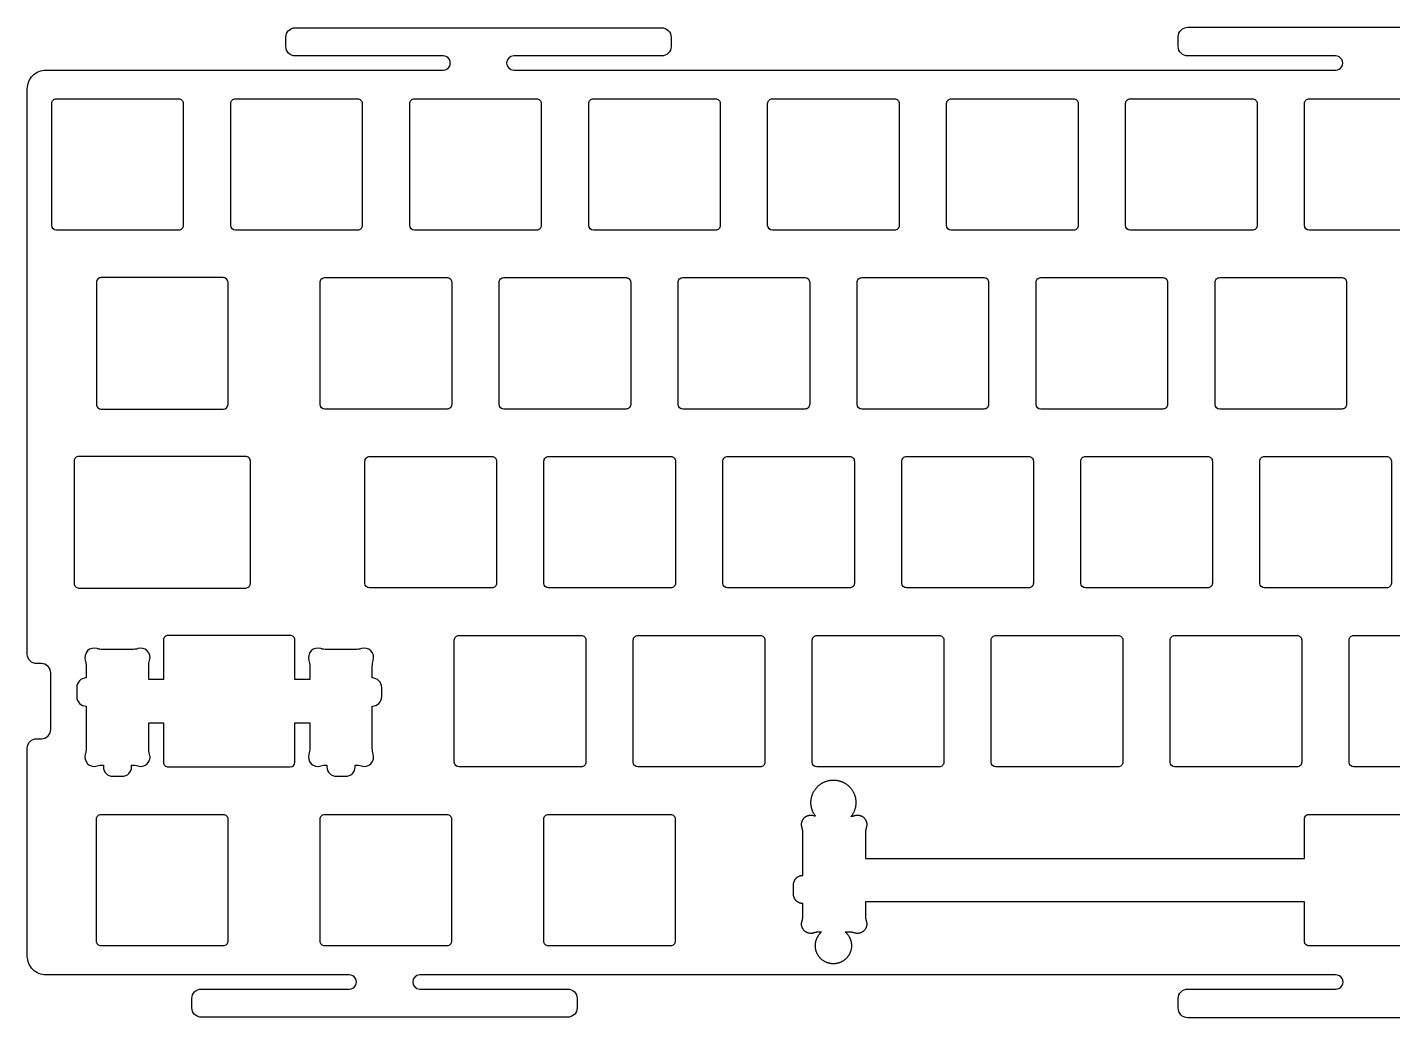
# Model space of a CAD drawing. Header units: millimetres. Extents: x 0 to 286, y 1 to 106.
# Drawn here: x 0 to 145.3, y 1 to 106.5 of the extents above; entities that cross this region are included whole.
import ezdxf

# ---------------------------------------------------------------- set-up
doc = ezdxf.new("R2010")
doc.units = ezdxf.units.MM

msp = doc.modelspace()

# ---------------------------------------------------------------- linework, layer by layer
msp.add_lwpolyline([(162.5074, 1.0176), (123.5074, 1.0176, -0.428049), (122.5074, 2.0692), (122.5074, 3.0692, -0.414214), (123.5074, 4.0692), (139.2574, 4.0692, 1.06449), (139.2574, 5.5692), (41.7693, 5.5692, 0.999996), (41.7693, 4.0692), (57.5193, 4.0692, -0.414214), (58.5193, 3.0692), (58.5193, 2.0692, -0.414214), (57.5193, 1.0692), (18.5193, 1.0692, -0.414214), (17.5193, 2.0692), (17.5193, 3.0692, -0.414214), (18.5193, 4.0692), (34.2693, 4.0692, 1.006341), (34.2693, 5.5692), (2, 5.5692, -0.414214), (0, 7.5692), (0, 29.7188, -0.414214), (1, 30.7188), (1.5, 30.7188, 0.414214), (2.5, 31.7188), (2.5, 37.7188, 0.414214), (1.5, 38.7188), (1, 38.7188, -0.414214), (0, 39.7188), (0, 99.9158, -0.414214), (2, 101.9158), (44.2693, 101.9158, 1.006341), (44.2693, 103.4158), (28.5193, 103.4158, -0.414214), (27.5193, 104.4158), (27.5193, 105.4158, -0.414214), (28.5193, 106.4158), (67.5193, 106.4158, -0.414214), (68.5193, 105.4158), (68.5193, 104.4158, -0.414214), (67.5193, 103.4158), (51.7693, 103.4158, 0.999996), (51.7693, 101.9158), (139.2574, 101.9158, 1.004198), (139.2574, 103.4158), (123.5074, 103.4158, -0.414214), (122.5074, 104.4158), (122.5074, 105.4674, -0.414214), (123.5074, 106.4674), (162.5074, 106.4674, -0.414214)], format="xyb")
for points in [[(2.6008, 85.3692), (2.6008, 98.3685, -0.414214), (3.1008, 98.8685), (16.0998, 98.8685, -0.414214), (16.5998, 98.3685), (16.5998, 85.369, -0.414217), (16.0998, 84.869), (3.1008, 84.8692, -0.41421)], [(21.6507, 85.3693), (21.6507, 98.3685, -0.414214), (22.1507, 98.8685), (35.1497, 98.8685, -0.414214), (35.6497, 98.3685), (35.6497, 85.3691, -0.414217), (35.1497, 84.8691), (22.1507, 84.8693, -0.41421)], [(40.7007, 85.3693), (40.7007, 98.3685, -0.414214), (41.2007, 98.8685), (54.1997, 98.8685, -0.414214), (54.6997, 98.3685), (54.6997, 85.3691, -0.414217), (54.1997, 84.8691), (41.2007, 84.8693, -0.41421)], [(59.7507, 85.3693), (59.7507, 98.3685, -0.414214), (60.2507, 98.8685), (73.2497, 98.8685, -0.414214), (73.7497, 98.3685), (73.7497, 85.3691, -0.414217), (73.2497, 84.8691), (60.2507, 84.8693, -0.41421)], [(78.8007, 85.3693), (78.8007, 98.3686, -0.414214), (79.3007, 98.8686), (92.2996, 98.8686, -0.414214), (92.7996, 98.3686), (92.7996, 85.3692, -0.414217), (92.2996, 84.8692), (79.3006, 84.8693, -0.41421)], [(97.8507, 85.3693), (97.8507, 98.3686, -0.414214), (98.3507, 98.8686), (111.3496, 98.8686, -0.414214), (111.8496, 98.3686), (111.8496, 85.3692, -0.414217), (111.3496, 84.8692), (98.3506, 84.8693, -0.41421)], [(116.899, 85.3692), (116.899, 98.3685, -0.414214), (117.399, 98.8685), (130.398, 98.8685, -0.414214), (130.898, 98.3685), (130.898, 85.369, -0.414217), (130.398, 84.869), (117.399, 84.8692, -0.41421)], [(135.949, 85.3693), (135.949, 98.3685, -0.414214), (136.449, 98.8685), (149.4479, 98.8685, -0.414214), (149.9479, 98.3685), (149.9479, 85.3691, -0.414217), (149.4479, 84.8691), (136.4489, 84.8693, -0.41421)], [(21.3622, 66.3193), (21.3622, 79.3185, 0.414214), (20.8622, 79.8185), (7.8632, 79.8185, 0.414214), (7.3632, 79.3185), (7.3632, 66.3191, 0.414217), (7.8632, 65.8191), (20.8622, 65.8193, 0.41421)], [(31.1757, 66.3193), (31.1757, 79.3185, -0.414214), (31.6757, 79.8185), (44.6747, 79.8185, -0.414214), (45.1747, 79.3185), (45.1747, 66.3191, -0.414217), (44.6747, 65.8191), (31.6757, 65.8193, -0.41421)], [(50.2257, 66.3193), (50.2257, 79.3185, -0.414214), (50.7257, 79.8185), (63.7247, 79.8185, -0.414214), (64.2247, 79.3185), (64.2247, 66.3191, -0.414217), (63.7247, 65.8191), (50.7257, 65.8193, -0.41421)], [(69.2757, 66.3193), (69.2757, 79.3185, -0.414214), (69.7757, 79.8185), (82.7747, 79.8185, -0.414214), (83.2747, 79.3185), (83.2747, 66.3191, -0.414217), (82.7747, 65.8191), (69.7757, 65.8193, -0.41421)], [(88.3257, 66.3193), (88.3257, 79.3186, -0.414214), (88.8257, 79.8186), (101.8246, 79.8186, -0.414214), (102.3246, 79.3186), (102.3246, 66.3192, -0.414217), (101.8246, 65.8192), (88.8256, 65.8193, -0.41421)], [(107.3757, 66.3193), (107.3757, 79.3186, -0.414214), (107.8757, 79.8186), (120.8746, 79.8186, -0.414214), (121.3746, 79.3186), (121.3746, 66.3192, -0.414217), (120.8746, 65.8192), (107.8756, 65.8193, -0.41421)], [(126.424, 66.3192), (126.424, 79.3185, -0.414214), (126.924, 79.8185), (139.923, 79.8185, -0.414214), (140.423, 79.3185), (140.423, 66.319, -0.414217), (139.923, 65.819), (126.924, 65.8192, -0.41421)], [(23.7442, 47.2676), (23.7442, 60.2672, 0.414214), (23.2442, 60.7672), (5.4746, 60.7672, 0.414214), (4.9746, 60.2672), (4.9746, 47.2676, 0.414214), (5.4746, 46.7676), (23.2442, 46.7676, 0.414214)], [(35.9382, 47.2693), (35.9382, 60.2685, -0.414214), (36.4382, 60.7685), (49.4372, 60.7685, -0.414214), (49.9372, 60.2685), (49.9372, 47.2691, -0.414217), (49.4372, 46.7691), (36.4382, 46.7693, -0.41421)], [(54.9882, 47.2693), (54.9882, 60.2685, -0.414214), (55.4882, 60.7685), (68.4872, 60.7685, -0.414214), (68.9872, 60.2685), (68.9872, 47.2691, -0.414217), (68.4872, 46.7691), (55.4882, 46.7693, -0.41421)], [(74.0382, 47.2693), (74.0382, 60.2685, -0.414214), (74.5382, 60.7685), (87.5372, 60.7685, -0.414214), (88.0372, 60.2685), (88.0372, 47.2691, -0.414217), (87.5372, 46.7691), (74.5382, 46.7693, -0.41421)], [(93.0882, 47.2693), (93.0882, 60.2686, -0.414214), (93.5882, 60.7686), (106.5871, 60.7686, -0.414214), (107.0871, 60.2686), (107.0871, 47.2692, -0.414217), (106.5871, 46.7692), (93.5881, 46.7693, -0.41421)], [(112.1382, 47.2693), (112.1382, 60.2686, -0.414214), (112.6382, 60.7686), (125.6371, 60.7686, -0.414214), (126.1371, 60.2686), (126.1371, 47.2692, -0.414217), (125.6371, 46.7692), (112.6381, 46.7693, -0.41421)], [(131.1865, 47.2692), (131.1865, 60.2685, -0.414214), (131.6865, 60.7685), (144.6855, 60.7685, -0.414214), (145.1855, 60.2685), (145.1855, 47.269, -0.414217), (144.6855, 46.769), (131.6865, 46.7692, -0.41421)], [(12.918, 37.0184), (12.918, 38.4389, -0.078597), (13.0156, 39.0562, 0.612516), (11.7558, 40.316, -0.078597), (11.1385, 40.2184), (8.0474, 40.2184, -0.078597), (7.4301, 40.316, 0.612516), (6.1703, 39.0562, -0.078597), (6.268, 38.4389), (6.268, 37.1884, 0.414214), (5.268, 36.1884), (5.268, 35.1884, 0.414214), (6.268, 34.1884), (6.268, 29.6978, -0.078597), (6.1703, 29.0805, 0.612516), (7.4301, 27.8207, -0.078597), (8.0474, 27.9184), (8.093, 27.9184), (8.093, 27.7184, 0.414214), (9.093, 26.7184), (10.093, 26.7184, 0.414214), (11.093, 27.7184), (11.093, 27.9184), (11.1385, 27.9184, -0.078597), (11.7558, 27.8207, 0.612516), (13.0156, 29.0805, -0.078597), (12.918, 29.6978), (12.918, 32.4184), (14.4934, 32.4181), (14.4934, 28.2189, 0.414217), (14.9934, 27.7189), (27.9924, 27.7191, 0.41421), (28.4923, 28.2191), (28.4923, 32.4181), (30.068, 32.4184), (30.068, 29.6978, -0.078597), (29.9703, 29.0805, 0.612516), (31.2301, 27.8207, -0.078597), (31.8474, 27.9184), (31.893, 27.9184), (31.893, 27.7184, 0.414214), (32.893, 26.7184), (33.893, 26.7184, 0.414214), (34.893, 27.7184), (34.893, 27.9184), (34.9385, 27.9184, -0.078597), (35.5558, 27.8207, 0.612516), (36.8156, 29.0805, -0.078597), (36.718, 29.6978), (36.718, 34.1884, 0.414214), (37.718, 35.1884), (37.718, 36.1884, 0.414214), (36.718, 37.1884), (36.718, 38.4389, -0.078597), (36.8156, 39.0562, 0.612516), (35.5558, 40.316, -0.078597), (34.9385, 40.2184), (31.8474, 40.2184, -0.078597), (31.2301, 40.316, 0.612516), (29.9703, 39.0562, -0.078597), (30.068, 38.4389), (30.068, 37.0184), (28.4923, 37.018), (28.4923, 41.2184, 0.414214), (27.9923, 41.7184), (14.9934, 41.7184, 0.414214), (14.4934, 41.2184), (14.4934, 37.018)], [(45.4496, 28.2191), (45.4496, 41.2184, -0.414214), (45.9496, 41.7184), (58.9485, 41.7184, -0.414214), (59.4485, 41.2184), (59.4485, 28.2189, -0.414217), (58.9485, 27.7189), (45.9496, 27.7191, -0.41421)], [(64.4996, 28.2191), (64.4996, 41.2184, -0.414214), (64.9996, 41.7184), (77.9985, 41.7184, -0.414214), (78.4985, 41.2184), (78.4985, 28.2189, -0.414217), (77.9985, 27.7189), (64.9996, 27.7191, -0.41421)], [(83.5496, 28.2191), (83.5496, 41.2184, -0.414214), (84.0496, 41.7184), (97.0485, 41.7184, -0.414214), (97.5485, 41.2184), (97.5485, 28.2189, -0.414217), (97.0485, 27.7189), (84.0496, 27.7191, -0.41421)], [(102.5995, 28.2191), (102.5995, 41.2184, -0.414214), (103.0995, 41.7184), (116.0985, 41.7184, -0.414214), (116.5985, 41.2184), (116.5985, 28.219, -0.414217), (116.0985, 27.719), (103.0995, 27.7191, -0.41421)], [(121.6495, 28.2191), (121.6495, 41.2184, -0.414214), (122.1495, 41.7184), (135.1485, 41.7184, -0.414214), (135.6485, 41.2184), (135.6485, 28.219, -0.414217), (135.1485, 27.719), (122.1495, 27.7191, -0.41421)], [(140.6979, 28.219), (140.6979, 41.2183, -0.414214), (141.1979, 41.7183), (154.1968, 41.7183, -0.414214), (154.6968, 41.2183), (154.6968, 28.2189, -0.414217), (154.1968, 27.7189), (141.1979, 27.719, -0.41421)], [(21.3491, 22.169), (21.3491, 9.169, -0.414214), (20.8491, 8.669), (7.8491, 8.669, -0.414214), (7.3491, 9.169), (7.3491, 22.169, -0.414214), (7.8491, 22.669), (20.8491, 22.669, -0.414214)], [(45.1616, 22.169), (45.1616, 9.169, -0.414214), (44.6616, 8.669), (31.6616, 8.669, -0.414214), (31.1616, 9.169), (31.1616, 22.169, -0.414214), (31.6616, 22.669), (44.6616, 22.669, -0.414214)], [(68.9741, 22.169), (68.9741, 9.169, -0.414214), (68.4741, 8.669), (55.4741, 8.669, -0.414214), (54.9741, 9.169), (54.9741, 22.169, -0.414214), (55.4741, 22.669), (68.4741, 22.669, -0.414214)]]:
    msp.add_lwpolyline(points, format="xyb", close=True)
msp.add_lwpolyline([(149.4366, 8.669), (136.4366, 8.669), (136.4202, 8.6693), (136.4039, 8.6701), (136.3876, 8.6714), (136.3713, 8.6733), (136.3552, 8.6757), (136.3391, 8.6786), (136.3231, 8.6821), (136.3072, 8.686), (136.2915, 8.6905), (136.2759, 8.6955), (136.2605, 8.701), (136.2453, 8.7071), (136.2302, 8.7136), (136.2155, 8.7206), (136.2009, 8.728), (136.1866, 8.736), (136.1726, 8.7444), (136.1588, 8.7533), (136.1454, 8.7626), (136.1322, 8.7723), (136.1194, 8.7825), (136.1069, 8.7931), (136.0948, 8.8041), (136.083, 8.8154), (136.0717, 8.8272), (136.0607, 8.8393), (136.0501, 8.8518), (136.0399, 8.8646), (136.0302, 8.8778), (136.0209, 8.8912), (136.012, 8.905), (136.0036, 8.919), (135.9956, 8.9333), (135.9882, 8.9479), (135.9812, 8.9626), (135.9747, 8.9777), (135.9686, 8.9929), (135.9631, 9.0083), (135.9581, 9.0239), (135.9536, 9.0396), (135.9497, 9.0555), (135.9462, 9.0715), (135.9433, 9.0876), (135.9409, 9.1037), (135.939, 9.12), (135.9377, 9.1363), (135.9369, 9.1526), (135.9366, 9.169), (135.9366, 13.369), (89.2051, 13.3696), (89.2051, 11.919), (89.2051, 11.9059), (89.2053, 11.8929), (89.2055, 11.8798), (89.2058, 11.8667), (89.2062, 11.8536), (89.2066, 11.8406), (89.2072, 11.8275), (89.2078, 11.8145), (89.2086, 11.8014), (89.2094, 11.7884), (89.2103, 11.7753), (89.2112, 11.7623), (89.2123, 11.7492), (89.2135, 11.7362), (89.2147, 11.7232), (89.216, 11.7102), (89.2174, 11.6972), (89.2189, 11.6842), (89.2205, 11.6712), (89.2222, 11.6583), (89.2239, 11.6453), (89.2257, 11.6324), (89.2276, 11.6194), (89.2296, 11.6065), (89.2317, 11.5936), (89.2339, 11.5807), (89.2361, 11.5678), (89.2385, 11.555), (89.2409, 11.5421), (89.2434, 11.5293), (89.246, 11.5165), (89.2487, 11.5037), (89.2514, 11.4909), (89.2543, 11.4781), (89.2572, 11.4654), (89.2602, 11.4527), (89.2633, 11.44), (89.2665, 11.4273), (89.2697, 11.4146), (89.273, 11.402), (89.2765, 11.3894), (89.28, 11.3768), (89.2835, 11.3642), (89.2872, 11.3516), (89.291, 11.3391), (89.2948, 11.3266), (89.2987, 11.3141), (89.3027, 11.3017), (89.3158, 11.2578), (89.3269, 11.2134), (89.336, 11.1685), (89.343, 11.1233), (89.3479, 11.0777), (89.3508, 11.032), (89.3515, 10.9862), (89.3501, 10.9405), (89.3467, 10.8948), (89.3411, 10.8493), (89.3335, 10.8042), (89.3238, 10.7594), (89.3121, 10.7152), (89.2984, 10.6715), (89.2827, 10.6285), (89.265, 10.5862), (89.2454, 10.5448), (89.224, 10.5044), (89.2007, 10.4649), (89.1756, 10.4266), (89.1488, 10.3895), (89.1203, 10.3536), (89.0903, 10.3191), (89.0586, 10.286), (89.0255, 10.2543), (88.991, 10.2243), (88.9551, 10.1958), (88.918, 10.169), (88.8797, 10.1439), (88.8402, 10.1206), (88.7998, 10.0992), (88.7584, 10.0796), (88.7161, 10.0619), (88.6731, 10.0462), (88.6294, 10.0325), (88.5852, 10.0208), (88.5404, 10.0111), (88.4953, 10.0035), (88.4498, 9.9979), (88.4041, 9.9945), (88.3584, 9.9931), (88.3126, 9.9938), (88.2669, 9.9967), (88.2213, 10.0016), (88.1761, 10.0086), (88.1312, 10.0177), (88.0868, 10.0288), (88.0429, 10.0419), (88.0305, 10.0459), (88.018, 10.0498), (88.0055, 10.0536), (87.993, 10.0574), (87.9804, 10.061), (87.9678, 10.0646), (87.9552, 10.0681), (87.9426, 10.0716), (87.93, 10.0749), (87.9173, 10.0781), (87.9047, 10.0813), (87.892, 10.0844), (87.8792, 10.0874), (87.8665, 10.0903), (87.8537, 10.0932), (87.841, 10.0959), (87.8282, 10.0986), (87.8153, 10.1012), (87.8025, 10.1037), (87.7897, 10.1061), (87.7768, 10.1085), (87.7639, 10.1107), (87.751, 10.1129), (87.7381, 10.115), (87.7252, 10.117), (87.7123, 10.1189), (87.6993, 10.1207), (87.6864, 10.1224), (87.6734, 10.1241), (87.6604, 10.1257), (87.6475, 10.1272), (87.6345, 10.1286), (87.6215, 10.1299), (87.6084, 10.1311), (87.5954, 10.1323), (87.5824, 10.1334), (87.5694, 10.1343), (87.5563, 10.1352), (87.5433, 10.136), (87.5302, 10.1368), (87.5172, 10.1374), (87.5041, 10.138), (87.491, 10.1384), (87.478, 10.1388), (87.4649, 10.1391), (87.4518, 10.1393), (87.4388, 10.1395), (87.4257, 10.1395), (87.0583, 10.1395), (87.0921, 10.1096), (87.1267, 10.0775), (87.1605, 10.0445), (87.1935, 10.0107), (87.2256, 9.9761), (87.2569, 9.9407), (87.2873, 9.9046), (87.3168, 9.8677), (87.3454, 9.8301), (87.373, 9.7919), (87.3997, 9.7529), (87.4255, 9.7133), (87.4503, 9.6731), (87.474, 9.6323), (87.4968, 9.591), (87.5186, 9.5491), (87.5393, 9.5066), (87.5589, 9.4637), (87.5775, 9.4203), (87.5951, 9.3764), (87.6115, 9.3322), (87.6269, 9.2875), (87.6412, 9.2425), (87.6543, 9.1972), (87.6663, 9.1515), (87.6773, 9.1056), (87.687, 9.0594), (87.6957, 9.0129), (87.7032, 8.9663), (87.7095, 8.9195), (87.7147, 8.8726), (87.7188, 8.8255), (87.7217, 8.7784), (87.7234, 8.7312), (87.724, 8.684), (87.7234, 8.6368), (87.7217, 8.5896), (87.7188, 8.5425), (87.7147, 8.4954), (87.7095, 8.4485), (87.7032, 8.4017), (87.6957, 8.3551), (87.687, 8.3086), (87.6773, 8.2624), (87.6663, 8.2165), (87.6543, 8.1708), (87.6412, 8.1255), (87.6269, 8.0805), (87.6115, 8.0358), (87.5951, 7.9916), (87.5775, 7.9477), (87.5589, 7.9043), (87.5393, 7.8614), (87.5186, 7.8189), (87.4968, 7.777), (87.474, 7.7357), (87.4503, 7.6949), (87.4255, 7.6547), (87.3997, 7.6151), (87.373, 7.5761), (87.3454, 7.5379), (87.3168, 7.5003), (87.2873, 7.4634), (87.2569, 7.4273), (87.2256, 7.3919), (87.1935, 7.3573), (87.1605, 7.3235), (87.1267, 7.2905), (87.0921, 7.2584), (87.0567, 7.2271), (87.0206, 7.1967), (86.9837, 7.1672), (86.9461, 7.1386), (86.9079, 7.111), (86.8689, 7.0843), (86.8293, 7.0585), (86.7891, 7.0337), (86.7483, 7.01), (86.707, 6.9872), (86.6651, 6.9654), (86.6226, 6.9447), (86.5797, 6.9251), (86.5363, 6.9065), (86.4924, 6.8889), (86.4482, 6.8725), (86.4035, 6.8571), (86.3585, 6.8428), (86.3132, 6.8297), (86.2675, 6.8177), (86.2216, 6.8067), (86.1754, 6.797), (86.1289, 6.7883), (86.0823, 6.7808), (86.0355, 6.7745), (85.9886, 6.7693), (85.9415, 6.7652), (85.8944, 6.7623), (85.8472, 6.7606), (85.8, 6.76), (85.7528, 6.7606), (85.7056, 6.7623), (85.6585, 6.7652), (85.6114, 6.7693), (85.5645, 6.7745), (85.5177, 6.7808), (85.4711, 6.7883), (85.4246, 6.797), (85.3784, 6.8067), (85.3325, 6.8177), (85.2868, 6.8297), (85.2415, 6.8428), (85.1965, 6.8571), (85.1518, 6.8725), (85.1076, 6.8889), (85.0637, 6.9065), (85.0203, 6.9251), (84.9774, 6.9447), (84.9349, 6.9654), (84.893, 6.9872), (84.8517, 7.01), (84.8109, 7.0337), (84.7707, 7.0585), (84.7311, 7.0843), (84.6921, 7.111), (84.6539, 7.1386), (84.6163, 7.1672), (84.5794, 7.1967), (84.5433, 7.2271), (84.5079, 7.2584), (84.4733, 7.2905), (84.4395, 7.3235), (84.4065, 7.3573), (84.3744, 7.3919), (84.3431, 7.4273), (84.3127, 7.4634), (84.2832, 7.5003), (84.2546, 7.5379), (84.227, 7.5761), (84.2003, 7.6151), (84.1745, 7.6547), (84.1497, 7.6949), (84.126, 7.7357), (84.1032, 7.777), (84.0814, 7.8189), (84.0607, 7.8614), (84.0411, 7.9043), (84.0225, 7.9477), (84.0049, 7.9916), (83.9885, 8.0358), (83.9731, 8.0805), (83.9588, 8.1255), (83.9457, 8.1708), (83.9337, 8.2165), (83.9227, 8.2624), (83.913, 8.3086), (83.9043, 8.3551), (83.8968, 8.4017), (83.8905, 8.4485), (83.8853, 8.4954), (83.8812, 8.5425), (83.8783, 8.5896), (83.8766, 8.6368), (83.876, 8.684), (83.8766, 8.7312), (83.8783, 8.7784), (83.8812, 8.8255), (83.8853, 8.8726), (83.8905, 8.9195), (83.8968, 8.9663), (83.9043, 9.0129), (83.913, 9.0594), (83.9227, 9.1056), (83.9337, 9.1515), (83.9457, 9.1972), (83.9588, 9.2425), (83.9731, 9.2875), (83.9885, 9.3322), (84.0049, 9.3764), (84.0225, 9.4203), (84.0411, 9.4637), (84.0607, 9.5066), (84.0814, 9.5491), (84.1032, 9.591), (84.126, 9.6323), (84.1497, 9.6731), (84.1745, 9.7133), (84.2003, 9.7529), (84.227, 9.7919), (84.2546, 9.8301), (84.2832, 9.8677), (84.3127, 9.9046), (84.3431, 9.9407), (84.3744, 9.9761), (84.4065, 10.0107), (84.4395, 10.0445), (84.4733, 10.0775), (84.5079, 10.1096), (84.5417, 10.1395), (84.3345, 10.1395), (84.3214, 10.1395), (84.3084, 10.1393), (84.2953, 10.1391), (84.2822, 10.1388), (84.2692, 10.1384), (84.2561, 10.138), (84.243, 10.1374), (84.23, 10.1368), (84.2169, 10.136), (84.2039, 10.1352), (84.1908, 10.1343), (84.1778, 10.1334), (84.1648, 10.1323), (84.1518, 10.1311), (84.1387, 10.1299), (84.1257, 10.1286), (84.1127, 10.1272), (84.0998, 10.1257), (84.0868, 10.1241), (84.0738, 10.1224), (84.0609, 10.1207), (84.0479, 10.1189), (84.035, 10.117), (84.0221, 10.115), (84.0092, 10.1129), (83.9963, 10.1107), (83.9834, 10.1085), (83.9705, 10.1061), (83.9577, 10.1037), (83.9449, 10.1012), (83.932, 10.0986), (83.9192, 10.0959), (83.9065, 10.0932), (83.8937, 10.0903), (83.881, 10.0874), (83.8682, 10.0844), (83.8555, 10.0813), (83.8429, 10.0781), (83.8302, 10.0749), (83.8176, 10.0716), (83.805, 10.0681), (83.7924, 10.0646), (83.7798, 10.061), (83.7672, 10.0574), (83.7547, 10.0536), (83.7422, 10.0498), (83.7297, 10.0459), (83.7173, 10.0419), (83.6734, 10.0288), (83.629, 10.0177), (83.5841, 10.0086), (83.5389, 10.0016), (83.4933, 9.9967), (83.4476, 9.9938), (83.4018, 9.9931), (83.3561, 9.9945), (83.3104, 9.9979), (83.2649, 10.0035), (83.2198, 10.0111), (83.175, 10.0208), (83.1308, 10.0325), (83.0871, 10.0462), (83.0441, 10.0619), (83.0018, 10.0796), (82.9604, 10.0992), (82.92, 10.1206), (82.8805, 10.1439), (82.8422, 10.169), (82.8051, 10.1958), (82.7692, 10.2243), (82.7347, 10.2543), (82.7016, 10.286), (82.6699, 10.3191), (82.6399, 10.3536), (82.6114, 10.3895), (82.5846, 10.4266), (82.5595, 10.4649), (82.5362, 10.5044), (82.5148, 10.5448), (82.4952, 10.5862), (82.4775, 10.6285), (82.4618, 10.6715), (82.4481, 10.7152), (82.4364, 10.7594), (82.4267, 10.8042), (82.4191, 10.8493), (82.4135, 10.8948), (82.4101, 10.9405), (82.4087, 10.9862), (82.4094, 11.032), (82.4123, 11.0777), (82.4172, 11.1233), (82.4242, 11.1685), (82.4333, 11.2134), (82.4444, 11.2578), (82.4575, 11.3017), (82.4615, 11.3141), (82.4654, 11.3266), (82.4692, 11.3391), (82.473, 11.3516), (82.4767, 11.3642), (82.4802, 11.3768), (82.4837, 11.3894), (82.4872, 11.402), (82.4905, 11.4146), (82.4937, 11.4273), (82.4969, 11.44), (82.5, 11.4527), (82.503, 11.4654), (82.5059, 11.4781), (82.5088, 11.4909), (82.5115, 11.5037), (82.5142, 11.5165), (82.5168, 11.5293), (82.5193, 11.5421), (82.5217, 11.555), (82.5241, 11.5678), (82.5263, 11.5807), (82.5285, 11.5936), (82.5306, 11.6065), (82.5326, 11.6194), (82.5345, 11.6324), (82.5363, 11.6453), (82.538, 11.6583), (82.5397, 11.6712), (82.5413, 11.6842), (82.5428, 11.6972), (82.5442, 11.7102), (82.5455, 11.7232), (82.5467, 11.7362), (82.5479, 11.7492), (82.549, 11.7623), (82.5499, 11.7753), (82.5508, 11.7884), (82.5516, 11.8014), (82.5524, 11.8145), (82.553, 11.8275), (82.5536, 11.8406), (82.554, 11.8536), (82.5544, 11.8667), (82.5547, 11.8798), (82.5549, 11.8929), (82.5551, 11.9059), (82.5551, 11.919), (82.5551, 13.1695), (82.5224, 13.17), (82.4897, 13.1716), (82.4571, 13.1743), (82.4246, 13.1781), (82.3922, 13.1829), (82.36, 13.1887), (82.328, 13.1956), (82.2963, 13.2036), (82.2648, 13.2126), (82.2337, 13.2226), (82.2028, 13.2336), (82.1724, 13.2456), (82.1424, 13.2586), (82.1128, 13.2726), (82.0837, 13.2876), (82.0551, 13.3035), (82.027, 13.3203), (81.9995, 13.338), (81.9726, 13.3567), (81.9463, 13.3761), (81.9207, 13.3965), (81.8958, 13.4177), (81.8715, 13.4396), (81.848, 13.4624), (81.8252, 13.4859), (81.8033, 13.5102), (81.7821, 13.5351), (81.7617, 13.5607), (81.7423, 13.587), (81.7236, 13.6139), (81.7059, 13.6414), (81.6891, 13.6695), (81.6732, 13.6981), (81.6582, 13.7272), (81.6442, 13.7568), (81.6312, 13.7868), (81.6192, 13.8172), (81.6082, 13.8481), (81.5982, 13.8792), (81.5892, 13.9107), (81.5812, 13.9424), (81.5743, 13.9744), (81.5685, 14.0066), (81.5637, 14.039), (81.5599, 14.0715), (81.5572, 14.1041), (81.5556, 14.1368), (81.5551, 14.1695), (81.5551, 15.1695), (81.5556, 15.2022), (81.5572, 15.2349), (81.5599, 15.2675), (81.5637, 15.3), (81.5685, 15.3324), (81.5743, 15.3646), (81.5812, 15.3966), (81.5892, 15.4283), (81.5982, 15.4598), (81.6082, 15.4909), (81.6192, 15.5218), (81.6312, 15.5522), (81.6442, 15.5822), (81.6582, 15.6118), (81.6732, 15.6409), (81.6891, 15.6695), (81.7059, 15.6976), (81.7236, 15.7251), (81.7423, 15.752), (81.7617, 15.7783), (81.7821, 15.8039), (81.8033, 15.8288), (81.8252, 15.8531), (81.848, 15.8766), (81.8715, 15.8994), (81.8958, 15.9213), (81.9207, 15.9425), (81.9463, 15.9629), (81.9726, 15.9823), (81.9995, 16.001), (82.027, 16.0187), (82.0551, 16.0355), (82.0837, 16.0514), (82.1128, 16.0664), (82.1424, 16.0804), (82.1724, 16.0934), (82.2028, 16.1054), (82.2337, 16.1164), (82.2648, 16.1264), (82.2963, 16.1354), (82.328, 16.1434), (82.36, 16.1503), (82.3922, 16.1561), (82.4246, 16.1609), (82.4571, 16.1647), (82.4897, 16.1674), (82.5224, 16.169), (82.5551, 16.1695), (82.5551, 20.6601), (82.5551, 20.6732), (82.5549, 20.6862), (82.5547, 20.6993), (82.5544, 20.7124), (82.554, 20.7255), (82.5536, 20.7385), (82.553, 20.7516), (82.5524, 20.7646), (82.5516, 20.7777), (82.5508, 20.7907), (82.5499, 20.8038), (82.549, 20.8168), (82.5479, 20.8299), (82.5467, 20.8429), (82.5455, 20.8559), (82.5442, 20.8689), (82.5428, 20.8819), (82.5413, 20.8949), (82.5397, 20.9079), (82.538, 20.9208), (82.5363, 20.9338), (82.5345, 20.9467), (82.5326, 20.9597), (82.5306, 20.9726), (82.5285, 20.9855), (82.5263, 20.9984), (82.5241, 21.0113), (82.5217, 21.0241), (82.5193, 21.037), (82.5168, 21.0498), (82.5142, 21.0626), (82.5115, 21.0754), (82.5088, 21.0882), (82.5059, 21.101), (82.503, 21.1137), (82.5, 21.1264), (82.4969, 21.1391), (82.4937, 21.1518), (82.4905, 21.1645), (82.4872, 21.1771), (82.4837, 21.1897), (82.4802, 21.2023), (82.4767, 21.2149), (82.473, 21.2275), (82.4692, 21.24), (82.4654, 21.2525), (82.4615, 21.265), (82.4575, 21.2774), (82.4444, 21.3213), (82.4333, 21.3657), (82.4242, 21.4106), (82.4172, 21.4558), (82.4123, 21.5014), (82.4094, 21.5471), (82.4087, 21.5929), (82.4101, 21.6386), (82.4135, 21.6843), (82.4191, 21.7298), (82.4267, 21.7749), (82.4364, 21.8197), (82.4481, 21.8639), (82.4618, 21.9076), (82.4775, 21.9506), (82.4952, 21.9929), (82.5148, 22.0343), (82.5362, 22.0747), (82.5595, 22.1142), (82.5846, 22.1525), (82.6114, 22.1896), (82.6399, 22.2255), (82.6699, 22.26), (82.7016, 22.2931), (82.7347, 22.3248), (82.7692, 22.3548), (82.8051, 22.3833), (82.8422, 22.4101), (82.8805, 22.4352), (82.92, 22.4585), (82.9604, 22.4799), (83.0018, 22.4995), (83.0441, 22.5172), (83.0871, 22.5329), (83.1308, 22.5466), (83.175, 22.5583), (83.2198, 22.568), (83.2649, 22.5756), (83.3104, 22.5812), (83.3561, 22.5846), (83.4018, 22.586), (83.4476, 22.5853), (83.4933, 22.5824), (83.5389, 22.5775), (83.5841, 22.5705), (83.629, 22.5614), (83.6734, 22.5503), (83.7173, 22.5372), (83.7297, 22.5332), (83.7422, 22.5293), (83.7547, 22.5255), (83.7672, 22.5217), (83.7798, 22.518), (83.7924, 22.5145), (83.8049, 22.5109), (83.8176, 22.5075), (83.8302, 22.5042), (83.8429, 22.5009), (83.8555, 22.4978), (83.8682, 22.4947), (83.881, 22.4917), (83.8822, 22.4914), (83.8772, 22.498), (83.8428, 22.5456), (83.8095, 22.594), (83.7775, 22.6433), (83.7467, 22.6933), (83.7171, 22.7441), (83.6888, 22.7955), (83.6617, 22.8477), (83.6359, 22.9005), (83.6115, 22.9539), (83.5883, 23.0079), (83.5665, 23.0624), (83.546, 23.1175), (83.5269, 23.1731), (83.5092, 23.2291), (83.4928, 23.2855), (83.4778, 23.3423), (83.4643, 23.3995), (83.4521, 23.457), (83.4413, 23.5147), (83.432, 23.5727), (83.4241, 23.631), (83.4176, 23.6894), (83.4126, 23.7479), (83.409, 23.8065), (83.4068, 23.8653), (83.4061, 23.924), (83.4068, 23.9827), (83.409, 24.0415), (83.4126, 24.1001), (83.4176, 24.1586), (83.4241, 24.217), (83.432, 24.2753), (83.4413, 24.3333), (83.4521, 24.391), (83.4643, 24.4485), (83.4778, 24.5057), (83.4928, 24.5625), (83.5092, 24.6189), (83.5269, 24.6749), (83.546, 24.7305), (83.5665, 24.7856), (83.5883, 24.8401), (83.6115, 24.8941), (83.6359, 24.9475), (83.6617, 25.0003), (83.6888, 25.0525), (83.7171, 25.1039), (83.7467, 25.1547), (83.7775, 25.2047), (83.8095, 25.254), (83.8428, 25.3024), (83.8772, 25.35), (83.9128, 25.3968), (83.9495, 25.4427), (83.9873, 25.4876), (84.0262, 25.5316), (84.0662, 25.5747), (84.1073, 25.6167), (84.1493, 25.6578), (84.1924, 25.6978), (84.2364, 25.7367), (84.2813, 25.7745), (84.3272, 25.8112), (84.374, 25.8468), (84.4216, 25.8812), (84.47, 25.9145), (84.5193, 25.9465), (84.5693, 25.9773), (84.6201, 26.0069), (84.6715, 26.0352), (84.7237, 26.0623), (84.7765, 26.0881), (84.8299, 26.1125), (84.8839, 26.1357), (84.9384, 26.1575), (84.9935, 26.178), (85.0491, 26.1971), (85.1051, 26.2148), (85.1615, 26.2312), (85.2183, 26.2462), (85.2755, 26.2597), (85.333, 26.2719), (85.3907, 26.2827), (85.4487, 26.292), (85.507, 26.2999), (85.5654, 26.3064), (85.6239, 26.3114), (85.6825, 26.315), (85.7413, 26.3172), (85.8, 26.3179), (85.8587, 26.3172), (85.9175, 26.315), (85.9761, 26.3114), (86.0346, 26.3064), (86.093, 26.2999), (86.1513, 26.292), (86.2093, 26.2827), (86.267, 26.2719), (86.3245, 26.2597), (86.3817, 26.2462), (86.4385, 26.2312), (86.4949, 26.2148), (86.5509, 26.1971), (86.6065, 26.178), (86.6616, 26.1575), (86.7161, 26.1357), (86.7701, 26.1125), (86.8235, 26.0881), (86.8763, 26.0623), (86.9285, 26.0352), (86.9799, 26.0069), (87.0307, 25.9773), (87.0807, 25.9465), (87.13, 25.9145), (87.1784, 25.8812), (87.226, 25.8468), (87.2728, 25.8112), (87.3187, 25.7745), (87.3636, 25.7367), (87.4076, 25.6978), (87.4507, 25.6578), (87.4927, 25.6167), (87.5338, 25.5747), (87.5738, 25.5316), (87.6127, 25.4876), (87.6505, 25.4427), (87.6872, 25.3968), (87.7228, 25.35), (87.7572, 25.3024), (87.7905, 25.254), (87.8225, 25.2047), (87.8533, 25.1547), (87.8829, 25.1039), (87.9112, 25.0525), (87.9383, 25.0003), (87.9641, 24.9475), (87.9885, 24.8941), (88.0117, 24.8401), (88.0335, 24.7856), (88.054, 24.7305), (88.0731, 24.6749), (88.0908, 24.6189), (88.1072, 24.5625), (88.1222, 24.5057), (88.1357, 24.4485), (88.1479, 24.391), (88.1587, 24.3333), (88.168, 24.2753), (88.1759, 24.217), (88.1824, 24.1586), (88.1874, 24.1001), (88.191, 24.0415), (88.1932, 23.9827), (88.1939, 23.924), (88.1932, 23.8653), (88.191, 23.8065), (88.1874, 23.7479), (88.1824, 23.6894), (88.1759, 23.631), (88.168, 23.5727), (88.1587, 23.5147), (88.1479, 23.457), (88.1357, 23.3995), (88.1222, 23.3423), (88.1072, 23.2855), (88.0908, 23.2291), (88.0731, 23.1731), (88.054, 23.1175), (88.0335, 23.0624), (88.0117, 23.0079), (87.9885, 22.9539), (87.9641, 22.9005), (87.9383, 22.8477), (87.9112, 22.7955), (87.8829, 22.7441), (87.8533, 22.6933), (87.8225, 22.6433), (87.7905, 22.594), (87.7572, 22.5456), (87.7228, 22.498), (87.6919, 22.4573), (87.6993, 22.4583), (87.7123, 22.4602), (87.7252, 22.4621), (87.7381, 22.4641), (87.751, 22.4662), (87.7639, 22.4684), (87.7768, 22.4706), (87.7897, 22.4729), (87.8025, 22.4754), (87.8153, 22.4779), (87.8282, 22.4805), (87.841, 22.4831), (87.8537, 22.4859), (87.8665, 22.4887), (87.8792, 22.4917), (87.892, 22.4947), (87.9047, 22.4978), (87.9173, 22.5009), (87.93, 22.5042), (87.9426, 22.5075), (87.9553, 22.5109), (87.9678, 22.5145), (87.9804, 22.518), (87.993, 22.5217), (88.0055, 22.5255), (88.018, 22.5293), (88.0305, 22.5332), (88.0429, 22.5372), (88.0868, 22.5503), (88.1312, 22.5614), (88.1761, 22.5705), (88.2213, 22.5775), (88.2669, 22.5824), (88.3126, 22.5853), (88.3584, 22.586), (88.4041, 22.5846), (88.4498, 22.5812), (88.4953, 22.5756), (88.5404, 22.568), (88.5852, 22.5583), (88.6294, 22.5466), (88.6731, 22.5329), (88.7161, 22.5172), (88.7584, 22.4995), (88.7998, 22.4799), (88.8402, 22.4585), (88.8797, 22.4352), (88.918, 22.4101), (88.9551, 22.3833), (88.991, 22.3548), (89.0255, 22.3248), (89.0586, 22.2931), (89.0903, 22.26), (89.1203, 22.2255), (89.1488, 22.1896), (89.1756, 22.1525), (89.2007, 22.1142), (89.224, 22.0747), (89.2454, 22.0343), (89.265, 21.9929), (89.2827, 21.9506), (89.2984, 21.9076), (89.3121, 21.8639), (89.3238, 21.8197), (89.3335, 21.7749), (89.3411, 21.7298), (89.3467, 21.6843), (89.3501, 21.6386), (89.3515, 21.5929), (89.3508, 21.5471), (89.3479, 21.5014), (89.343, 21.4558), (89.336, 21.4106), (89.3269, 21.3657), (89.3158, 21.3213), (89.3027, 21.2774), (89.2987, 21.265), (89.2948, 21.2525), (89.291, 21.24), (89.2872, 21.2275), (89.2835, 21.2149), (89.28, 21.2023), (89.2765, 21.1897), (89.273, 21.1771), (89.2697, 21.1645), (89.2665, 21.1518), (89.2633, 21.1391), (89.2602, 21.1264), (89.2572, 21.1137), (89.2543, 21.101), (89.2514, 21.0882), (89.2487, 21.0754), (89.246, 21.0626), (89.2434, 21.0498), (89.2409, 21.037), (89.2385, 21.0241), (89.2361, 21.0113), (89.2339, 20.9984), (89.2317, 20.9855), (89.2296, 20.9726), (89.2276, 20.9597), (89.2257, 20.9467), (89.2239, 20.9338), (89.2222, 20.9208), (89.2205, 20.9079), (89.2189, 20.8949), (89.2174, 20.8819), (89.216, 20.8689), (89.2147, 20.8559), (89.2135, 20.8429), (89.2123, 20.8299), (89.2112, 20.8168), (89.2103, 20.8038), (89.2094, 20.7907), (89.2086, 20.7777), (89.2078, 20.7646), (89.2072, 20.7516), (89.2066, 20.7385), (89.2062, 20.7255), (89.2058, 20.7124), (89.2055, 20.6993), (89.2053, 20.6862), (89.2051, 20.6732), (89.2051, 20.6601), (89.2051, 17.9695), (135.9366, 17.969), (135.9366, 22.169), (135.9369, 22.1854), (135.9377, 22.2017), (135.939, 22.218), (135.9409, 22.2343), (135.9433, 22.2504), (135.9462, 22.2665), (135.9497, 22.2825), (135.9536, 22.2984), (135.9581, 22.3141), (135.9631, 22.3297), (135.9686, 22.3451), (135.9747, 22.3603), (135.9812, 22.3754), (135.9882, 22.3901), (135.9956, 22.4047), (136.0036, 22.419), (136.012, 22.433), (136.0209, 22.4468), (136.0302, 22.4602), (136.0399, 22.4734), (136.0501, 22.4862), (136.0607, 22.4987), (136.0717, 22.5108), (136.083, 22.5226), (136.0948, 22.5339), (136.1069, 22.5449), (136.1194, 22.5555), (136.1322, 22.5657), (136.1454, 22.5754), (136.1588, 22.5847), (136.1726, 22.5936), (136.1866, 22.602), (136.2009, 22.61), (136.2155, 22.6174), (136.2302, 22.6244), (136.2453, 22.6309), (136.2605, 22.637), (136.2759, 22.6425), (136.2915, 22.6475), (136.3072, 22.652), (136.3231, 22.6559), (136.3391, 22.6594), (136.3552, 22.6623), (136.3713, 22.6647), (136.3876, 22.6666), (136.4039, 22.6679), (136.4202, 22.6687), (136.4366, 22.669), (149.4366, 22.669)])

doc.saveas('drawing.dxf')
